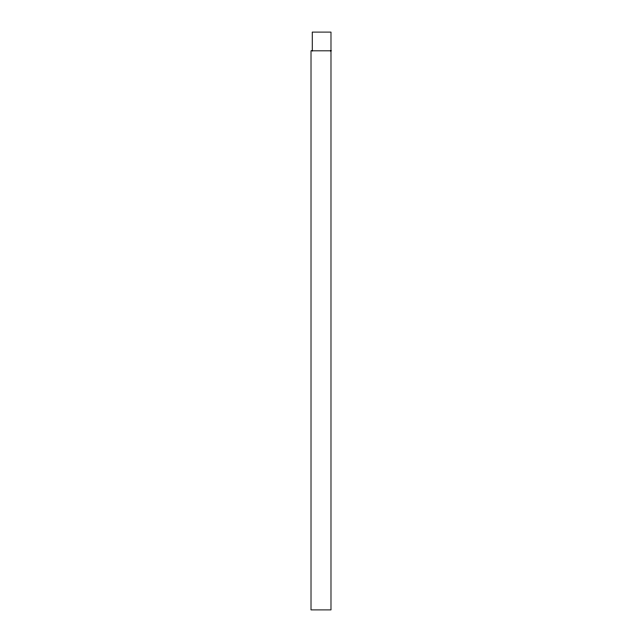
<?xml version="1.0" encoding="UTF-8"?>
<svg xmlns="http://www.w3.org/2000/svg" width="642" height="642" viewBox="0 0 642 642"><rect width="100%" height="100%" fill="white"/><g stroke="black" fill="none" stroke-linecap="round" stroke-linejoin="round"><path stroke-width="0.96" d="M330.983 50.822L311.017 50.822L311.017 609.9L330.983 609.9L330.983 32.1L312.261 32.1L312.261 50.822"/></g></svg>
